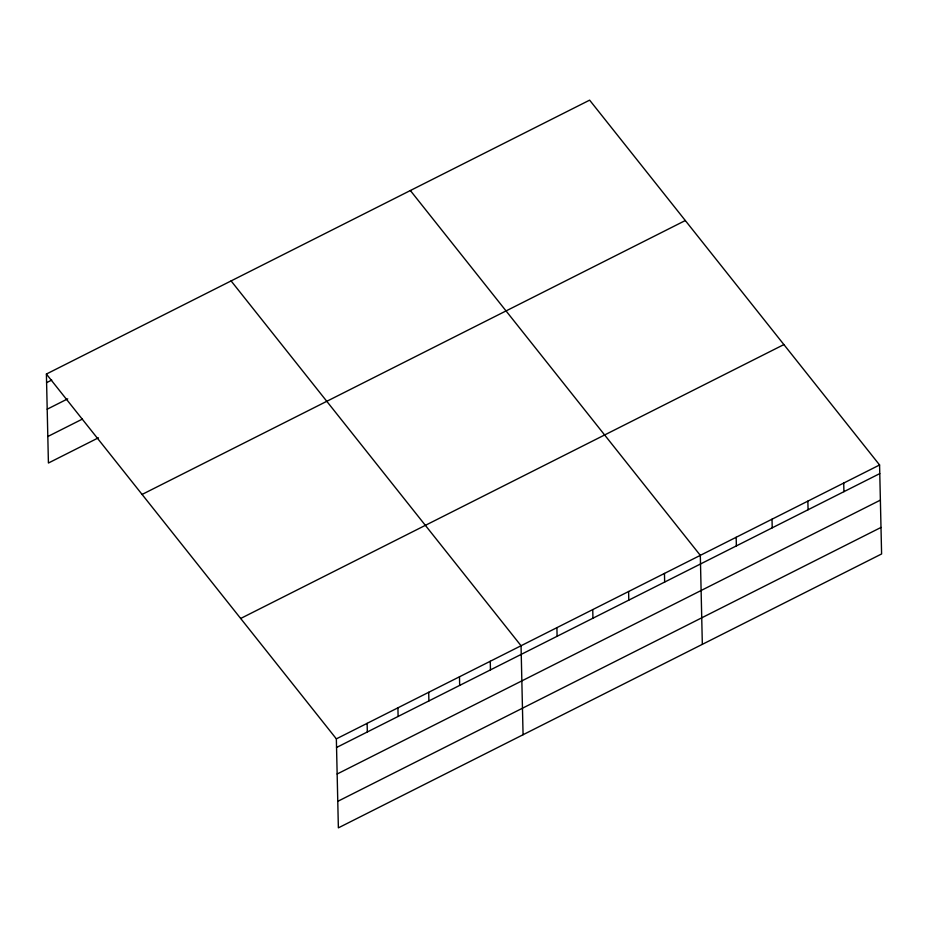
<?xml version="1.0" encoding="UTF-8"?>
<svg xmlns="http://www.w3.org/2000/svg" width="928" height="928" viewBox="0 0 928 928"><rect width="100%" height="100%" fill="white"/><g stroke="black" fill="none" stroke-linecap="round" stroke-linejoin="round"><path stroke-width="1.39" d="M46.4 374.042L589.628 100.143L879.582 464.974L881.6 553.958L338.372 827.857L336.354 738.862L46.4 374.042L48.418 463.026L98.438 437.807M46.597 382.661L51.724 380.074M47.2 409.19L67.721 398.843M47.815 436.508L82.453 419.05M142.088 494.438L685.316 220.539M240.665 618.477L783.893 344.578M336.354 738.862L879.582 464.974M336.539 747.492L879.779 473.593M337.142 774.01L880.382 500.122M337.769 801.34L880.997 527.44M410.362 190.53L700.315 555.362L702.334 644.345M231.095 280.917L521.049 645.737L523.067 734.732M843.726 483.047L843.923 491.678M807.87 501.132L808.068 509.75M772.026 519.204L772.212 527.835M736.171 537.277L736.368 545.908M664.46 573.434L664.657 582.065M628.604 591.507L628.801 600.138M592.748 609.592L592.946 618.21M556.904 627.664L557.102 636.295M490.262 661.258L490.46 669.888M459.476 676.779L459.673 685.409M428.701 692.3L428.898 700.93M397.915 707.82L398.112 716.451M367.128 723.341L367.326 731.972"/></g></svg>
